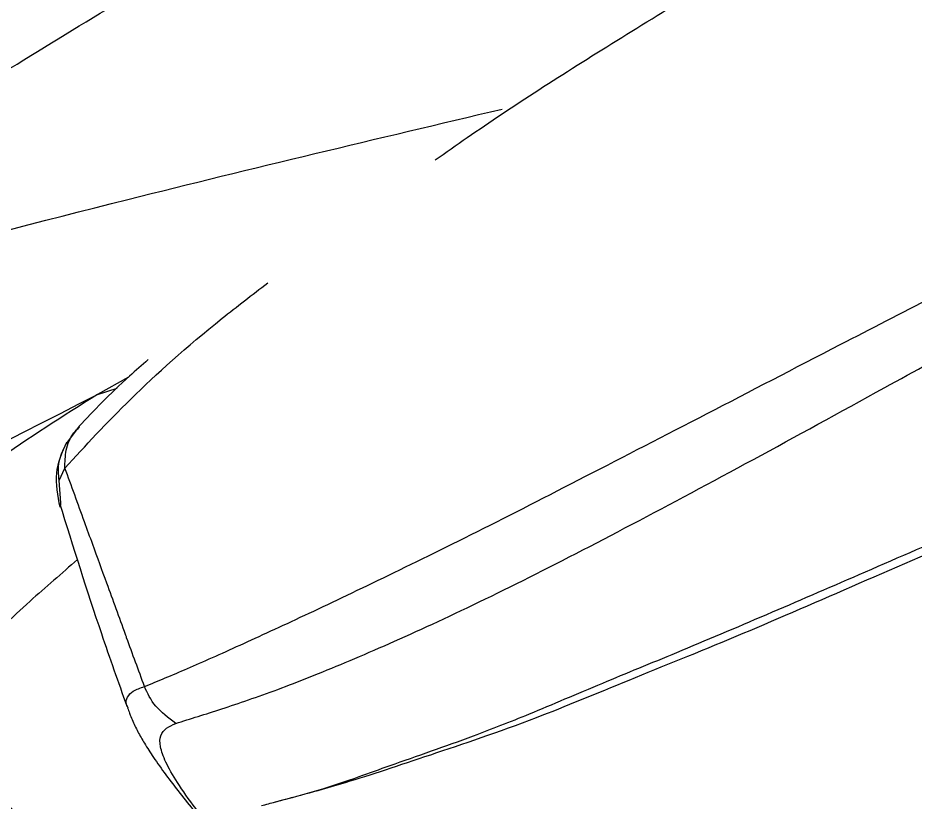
# Model space of a CAD drawing. Extents: x 400 to 501, y 484 to 634.
# Drawn here: x 483.707 to 485.248, y 588.067 to 589.413 of the extents above; entities that cross this region are included whole.
import ezdxf

# ---------------------------------------------------------------- set-up
doc = ezdxf.new("R2010")
doc.units = 0
doc.header["$MEASUREMENT"] = 0
doc.layers.add('DIM', color=3, linetype='Continuous')
doc.layers.add('GEOMETRY', color=3, linetype='Continuous', lineweight=25)

# ---------------------------------------------------------------- blocks, each defined once
blk = doc.blocks.new('2026 GRANDEE')
at = {"layer": 'GEOMETRY', "ltscale": 16}
for p, q in [((33.4721, -8.0438), (33.4188, -8.0736)), ((33.4188, -8.0736), (33.4526, -8.0631)), ((33.419, -8.0735), (33.4527, -8.063)), ((33.3871, -8.1284), (33.3638, -8.1597)), ((33.3527, -8.2215), (33.3629, -8.2001)), ((33.3556, -8.2596), (33.3527, -8.2215)), ((33.3559, -8.2637), (33.3556, -8.2596)), ((33.4713, -8.6122), (33.4698, -8.6084))]:
    blk.add_line(p, q, dxfattribs=at)
for points, knots in [([(35.8089, -5.8998), (35.6417, -5.9847), (35.3096, -6.1534), (34.8252, -6.4129), (34.3589, -6.6736), (33.9143, -6.9343), (33.4943, -7.1923), (33.1025, -7.4452), (32.7389, -7.6915), (32.5237, -7.8481), (32.4167, -7.926)], [0, 0, 0, 0, 0.131981, 0.262078, 0.389878, 0.515687, 0.639412, 0.760931, 0.881112, 1, 1, 1, 1]), ([(32.5714, -7.977), (32.6758, -7.9038), (32.8858, -7.7565), (33.2432, -7.5275), (33.6297, -7.2941), (34.0452, -7.0574), (34.4856, -6.819), (34.9481, -6.5798), (35.4289, -6.3402), (35.7579, -6.1828), (35.9239, -6.1033)], [0, 0, 0, 0, 0.117929, 0.237268, 0.358138, 0.481493, 0.6073, 0.735537, 0.866565, 1, 1, 1, 1]), ([(33.999, -7.6711), (34.0171, -7.6583), (34.1098, -7.5926), (34.3082, -7.4662), (34.5915, -7.2943), (34.901, -7.118), (35.2302, -6.9388), (35.5776, -6.7567), (35.9417, -6.5715), (36.3187, -6.3831), (36.5793, -6.2534), (36.7093, -6.1886)], [0, 0, 0, 0, 0.029254, 0.150301, 0.272076, 0.393781, 0.514785, 0.635673, 0.756952, 0.878685, 1, 1, 1, 1]), ([(33.4995, -8.5751), (33.523, -8.5654), (33.5702, -8.546), (33.6609, -8.5054), (33.7711, -8.4548), (33.9057, -8.3905), (34.0667, -8.312), (34.2534, -8.2161), (34.4632, -8.108), (34.7165, -7.9765), (35.0148, -7.8226), (35.3564, -7.649), (35.7106, -7.4727), (36.0747, -7.2954), (36.4456, -7.1187), (36.6974, -7.0023), (36.8231, -6.9442)], [0, 0, 0, 0, 0.06234, 0.124818, 0.187363, 0.250453, 0.313852, 0.376637, 0.439459, 0.502671, 0.586016, 0.668823, 0.751617, 0.834542, 0.917364, 1, 1, 1, 1]), ([(33.5531, -8.6384), (33.5784, -8.6305), (33.629, -8.6148), (33.7257, -8.582), (33.8411, -8.5361), (33.9805, -8.4751), (34.1453, -8.3963), (34.3337, -8.2987), (34.5428, -8.187), (34.7925, -8.0502), (35.0838, -7.8893), (35.4157, -7.7073), (35.7588, -7.5224), (36.1113, -7.3371), (36.4706, -7.1533), (36.7152, -7.034), (36.8374, -6.9744)], [0, 0, 0, 0, 0.062319, 0.124752, 0.187451, 0.250906, 0.314486, 0.37751, 0.44061, 0.503895, 0.587131, 0.669779, 0.75236, 0.835034, 0.917583, 1, 1, 1, 1]), ([(33.7243, -8.7731), (33.7286, -8.772), (33.7522, -8.7657), (33.799, -8.7534), (33.8603, -8.7326), (33.9242, -8.7095), (33.9896, -8.6868), (34.0693, -8.6583), (34.1653, -8.6208), (34.2792, -8.5717), (34.4171, -8.5155), (34.5645, -8.4531), (34.7287, -8.3822), (34.909, -8.3036), (35.1047, -8.2174), (35.3089, -8.1273), (35.5187, -8.0361), (35.7372, -7.9423), (35.9385, -7.8566), (36.1157, -7.7823), (36.2722, -7.7176), (36.4391, -7.6497), (36.6052, -7.5825), (36.7517, -7.5238), (36.839, -7.4905), (36.8768, -7.4761)], [0, 0, 0, 0, 0.0097381, 0.0546015, 0.1000331, 0.1320561, 0.1702626, 0.2056372, 0.2487952, 0.3001589, 0.3461505, 0.3974851, 0.4466417, 0.498592, 0.5558792, 0.6112053, 0.6642787, 0.7210906, 0.779345, 0.8161974, 0.8528832, 0.8945569, 0.9379498, 0.9731378, 1, 1, 1, 1]), ([(36.8835, -7.4899), (36.745, -7.5442), (36.4676, -7.6529), (36.0614, -7.8194), (35.6655, -7.9878), (35.283, -8.1533), (34.9663, -8.2942), (34.7107, -8.4052), (34.512, -8.4917), (34.3277, -8.5656), (34.1529, -8.6385), (33.9844, -8.6947), (33.8388, -8.7434), (33.7627, -8.7634), (33.7246, -8.7734)], [0, 0, 0, 0, 0.0993042, 0.1988023, 0.2983848, 0.3983174, 0.4984056, 0.5609173, 0.6237893, 0.6873653, 0.7502551, 0.8333895, 0.9165325, 1, 1, 1, 1]), ([(32.5714, -7.977), (32.8705, -7.8958), (33.3817, -7.757), (33.8991, -7.6345), (34.1137, -7.5837)], [0, 0, 0, 0, 0.585201, 1, 1, 1, 1]), ([(33.3629, -8.2001), (33.3982, -8.1616), (33.4689, -8.0846), (33.5913, -7.9741), (33.6845, -7.9026), (33.7111, -7.8822)], [0, 0, 0, 0, 0.415266, 0.832766, 1, 1, 1, 1]), ([(33.5058, -8.0139), (33.4949, -8.0234), (33.4462, -8.0658), (33.4128, -8.1012), (33.3869, -8.1286)], [0, 0, 0, 0, 0.224083, 1, 1, 1, 1]), ([(31.4118, -9.1665), (31.7417, -8.9757), (32.4015, -8.5942), (33.0798, -8.2471), (33.4188, -8.0736)], [0, 0, 0, 0, 0.500168, 1, 1, 1, 1]), ([(33.4188, -8.0736), (33.3595, -8.1111), (33.2406, -8.1862), (33.097, -8.2997), (32.9757, -8.4044), (32.8752, -8.497), (32.8101, -8.5607), (32.7776, -8.5926)], [0, 0, 0, 0, 0.250357, 0.501095, 0.665343, 0.832564, 1, 1, 1, 1]), ([(33.3628, -8.2001), (33.363, -8.1898), (33.3634, -8.1685), (33.3733, -8.1435), (33.3845, -8.1329), (33.3879, -8.1296)], [0, 0, 0, 0, 0.396786, 0.816012, 1, 1, 1, 1]), ([(33.3658, -8.1561), (33.3579, -8.1732), (33.3424, -8.2068), (33.3502, -8.2471), (33.354, -8.2669)], [0, 0, 0, 0, 0.506878, 1, 1, 1, 1]), ([(33.3527, -8.2215), (33.3519, -8.2103), (33.3503, -8.1885), (33.3598, -8.1691), (33.3645, -8.1596)], [0, 0, 0, 0, 0.511058, 1, 1, 1, 1]), ([(33.4995, -8.5751), (33.4893, -8.5471), (33.4784, -8.5174), (33.4569, -8.4583), (33.4375, -8.405), (33.414, -8.3405), (33.39, -8.2745), (33.3741, -8.2308), (33.3629, -8.2)], [0, 0, 0, 0, 0.223794, 0.237965, 0.472855, 0.650369, 0.753444, 1, 1, 1, 1]), ([(33.3536, -8.2601), (33.3769, -8.3349), (33.4133, -8.4514), (33.4544, -8.5672), (33.4691, -8.6086)], [0, 0, 0, 0, 0.64235, 1, 1, 1, 1]), ([(33.9513, -9.0024), (33.9891, -8.9966), (34.065, -8.985), (34.2111, -8.9533), (34.3779, -8.9123), (34.5656, -8.8626), (34.7714, -8.8059), (35.033, -8.7324), (35.3573, -8.6405), (35.7491, -8.5323), (36.1625, -8.4216), (36.4519, -8.3511), (36.5969, -8.3157)], [0, 0, 0, 0, 0.080977, 0.162706, 0.245456, 0.32577, 0.407713, 0.491267, 0.616464, 0.743326, 0.871464, 1, 1, 1, 1]), ([(33.3847, -8.3571), (33.3573, -8.3808), (33.2981, -8.432), (33.2104, -8.5143), (33.1505, -8.5733), (33.1206, -8.6028)], [0, 0, 0, 0, 0.300933, 0.650171, 1, 1, 1, 1]), ([(33.4698, -8.6084), (33.4696, -8.6079), (33.4669, -8.601), (33.4699, -8.5927), (33.4792, -8.5821), (33.4924, -8.5775), (33.4995, -8.5751)], [0, 0, 0, 0, 0.021197, 0.324924, 0.643219, 1, 1, 1, 1]), ([(33.5531, -8.6384), (33.5405, -8.6287), (33.5153, -8.6093), (33.5047, -8.5865), (33.4995, -8.5751)], [0, 0, 0, 0, 0.496983, 1, 1, 1, 1]), ([(33.1112, -8.6122), (33.301, -8.8166), (33.6802, -9.2249), (34.2607, -9.8374), (34.8462, -10.4484), (35.4368, -11.0578), (36.0312, -11.6653), (36.6288, -12.2707), (37.2294, -12.8738), (37.8326, -13.4744), (38.4383, -14.0724), (39.0461, -14.6672), (39.6559, -15.2581), (40.2672, -15.8439), (40.8801, -16.4248), (41.2887, -16.8043), (41.4933, -16.9943)], [0, 0, 0, 0, 0.071643, 0.14309, 0.214489, 0.285889, 0.357236, 0.428542, 0.499851, 0.571188, 0.642541, 0.713932, 0.785365, 0.856798, 0.928296, 1, 1, 1, 1]), ([(33.4705, -8.6116), (33.4716, -8.6148), (33.4742, -8.6225), (33.4796, -8.6357), (33.4877, -8.6523), (33.4998, -8.6734), (33.5155, -8.6977), (33.5429, -8.7364), (33.5906, -8.7965), (33.6579, -8.8772), (33.7384, -8.9683), (33.8336, -9.071), (33.9065, -9.1439), (33.9473, -9.1847)], [0, 0, 0, 0, 0.0156879, 0.0369341, 0.0811041, 0.1227729, 0.1714308, 0.2282622, 0.3415321, 0.4901395, 0.6217491, 0.7881929, 1, 1, 1, 1]), ([(33.6907, -8.9064), (33.6706, -8.8839), (33.6331, -8.8419), (33.5874, -8.7851), (33.5547, -8.7391), (33.5345, -8.7034), (33.5255, -8.6768), (33.5262, -8.6507), (33.5422, -8.6434), (33.5531, -8.6384)], [0, 0, 0, 0, 0.146336, 0.274476, 0.391484, 0.504322, 0.618702, 0.738433, 1, 1, 1, 1]), ([(33.7006, -8.7794), (33.7045, -8.7784), (33.7123, -8.7764), (33.7203, -8.7742), (33.7243, -8.7731)], [0, 0, 0, 0, 0.501851, 1, 1, 1, 1])]:
    blk.add_open_spline(points, degree=3, knots=knots, dxfattribs=at)

msp = doc.modelspace()

# ---------------------------------------------------------------- block references
at = {"layer": 'DIM'}
msp.add_blockref('2026 GRANDEE', (450.4248, 596.8403), dxfattribs=at)

doc.saveas('drawing.dxf')
